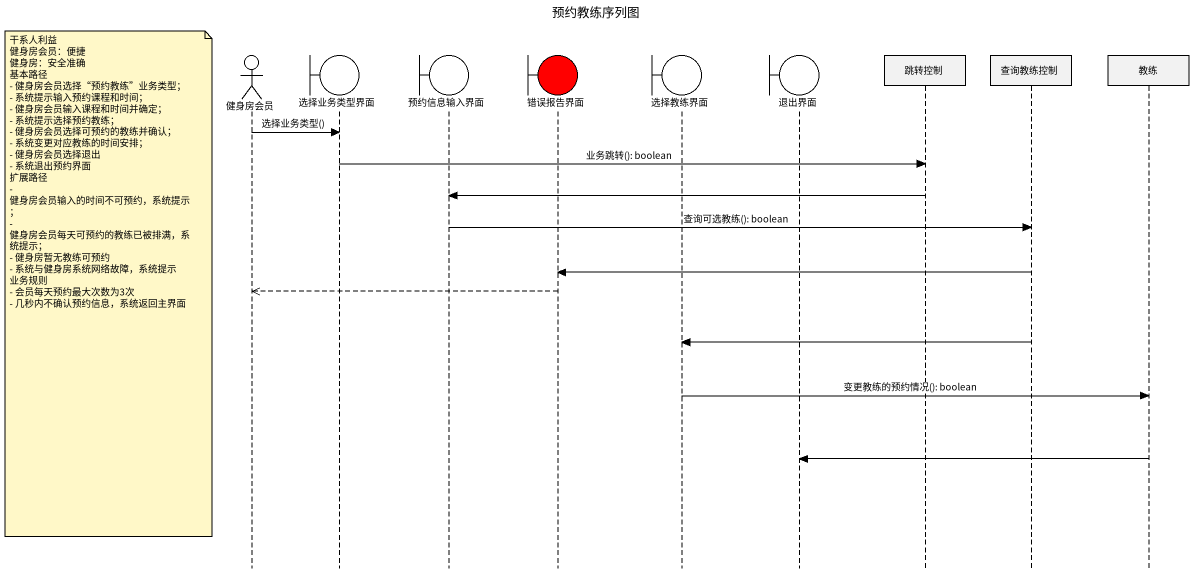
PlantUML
@startuml
title 预约教练序列图
hide footbox
actor 健身房会员
boundary 选择业务类型界面
boundary 预约信息输入界面
boundary 错误报告界面 #FF0000
boundary 选择教练界面
boundary 退出界面
participant 跳转控制
participant 查询教练控制
participant 教练

健身房会员 -> 选择业务类型界面 : 选择业务类型()
选择业务类型界面 -> 跳转控制 : 业务跳转(): boolean
跳转控制 -> 预约信息输入界面
预约信息输入界面 -> 查询教练控制 : 查询可选教练(): boolean
查询教练控制 -> 错误报告界面
note left of 健身房会员
  干系人利益
  健身房会员：便捷
  健身房：安全准确
  基本路径
  - 健身房会员选择“预约教练”业务类型；
  - 系统提示输入预约课程和时间；
  - 健身房会员输入课程和时间并确定；
  - 系统提示选择预约教练；
  - 健身房会员选择可预约的教练并确认；
  - 系统变更对应教练的时间安排；
  - 健身房会员选择退出
  - 系统退出预约界面
  扩展路径
  - 健身房会员输入的时间不可预约，系统提示；
  - 健身房会员每天可预约的教练已被排满，系统提示；
  - 健身房暂无教练可预约
  - 系统与健身房系统网络故障，系统提示
  业务规则
  - 会员每天预约最大次数为3次
  - 几秒内不确认预约信息，系统返回主界面
end note
错误报告界面 -->> 健身房会员
查询教练控制 -> 选择教练界面
选择教练界面 -> 教练 : 变更教练的预约情况(): boolean
教练 -> 退出界面
@enduml
